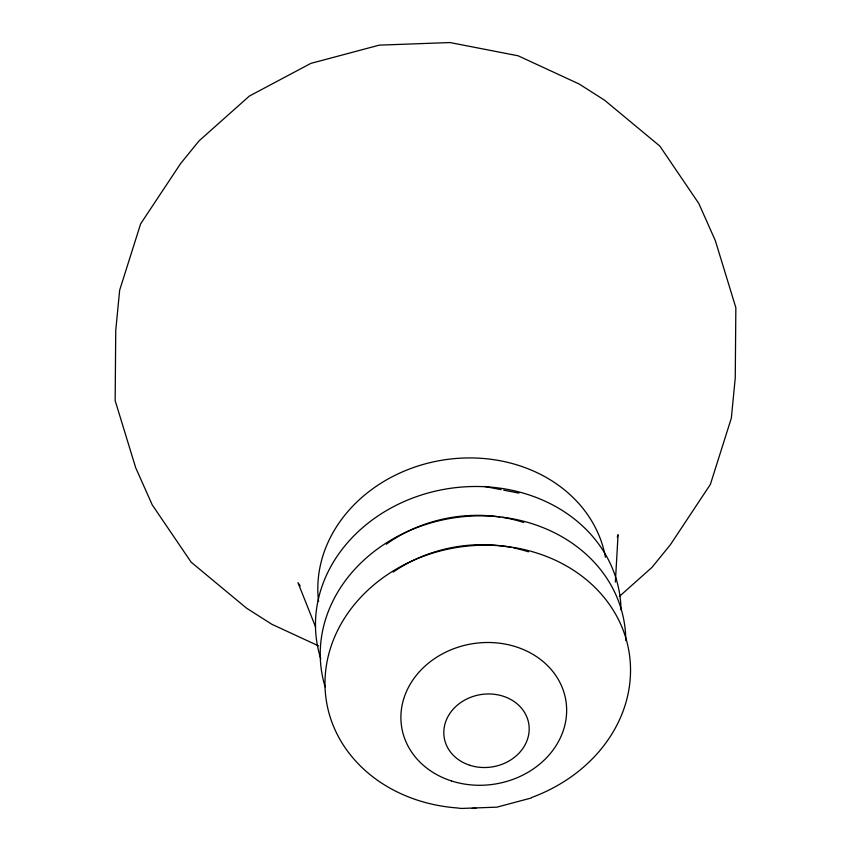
<?xml version="1.0" encoding="UTF-8"?>
<svg xmlns="http://www.w3.org/2000/svg" width="851" height="851" viewBox="0 0 851 851"><rect width="100%" height="100%" fill="white"/><g stroke="black" fill="none" stroke-linecap="round" stroke-linejoin="round"><path stroke-width="1.28" d="M615.369 582.095L618.071 534.683L617.273 537.215M619.39 596.402L651.983 567.372L670.439 544.64L710.372 484.421L731.339 418.118L735.253 377.94L735.849 307.668L715.308 240.567L698.788 203.453L659.865 146.106L604.508 100.152L579.127 83.994L518.153 55.804L449.998 42.55L379.291 45.135L310.87 63.378L249.386 96.046L199.017 140.904L180.561 163.637L140.628 223.866L119.661 290.17L115.747 330.348L115.151 400.619L135.692 467.72L152.212 504.834L191.135 562.171L246.492 608.125L271.873 624.294L318.497 645.845M531.375 797.961L496.941 807.152L461.348 808.45L456.7 807.897A153.308 131.001 -9.2 0 1 343.368 620.039A153.308 131.001 -9.2 0 1 592.86 585.414A153.308 131.001 -9.2 0 1 531.609 797.504M484.666 486.453L501.175 489.665M503.718 490.155L518.972 493.123M298.69 583.712L300.18 585.903M297.956 582.616L315.593 626.985M318.572 601.508A145.191 124.055 -9.2 0 1 443.914 459.902A145.191 124.055 -9.2 0 1 605.455 557.245M320.784 658.802A153.308 131.001 -9.2 0 1 447.126 488.825A153.308 131.001 -9.2 0 1 621.017 609.859M386.28 544.246A136.798 116.885 -9.2 0 1 499.792 516.951M502.377 517.344A136.798 116.885 -9.2 0 1 523.716 522.471M325.146 686.885A153.308 131.001 -9.2 0 1 453.413 517.929A153.308 131.001 -9.2 0 1 625.783 640.537M393.194 572.074A136.798 116.885 -9.2 0 1 510.994 547.374M513.547 547.884A136.798 116.885 -9.2 0 1 528.471 551.82M475.986 808.322A153.308 131.001 -9.2 0 1 472.103 808.407M451.487 780.952A83.175 71.069 -9.2 0 0 566.021 701.575A83.175 71.069 -9.2 0 0 433.797 659.142A83.175 71.069 -9.2 0 0 451.487 780.952M469.869 765.294A42.837 36.604 -9.2 0 0 528.865 724.403A42.837 36.604 -9.2 0 0 460.753 702.543A42.837 36.604 -9.2 0 0 469.869 765.294"/></g></svg>
